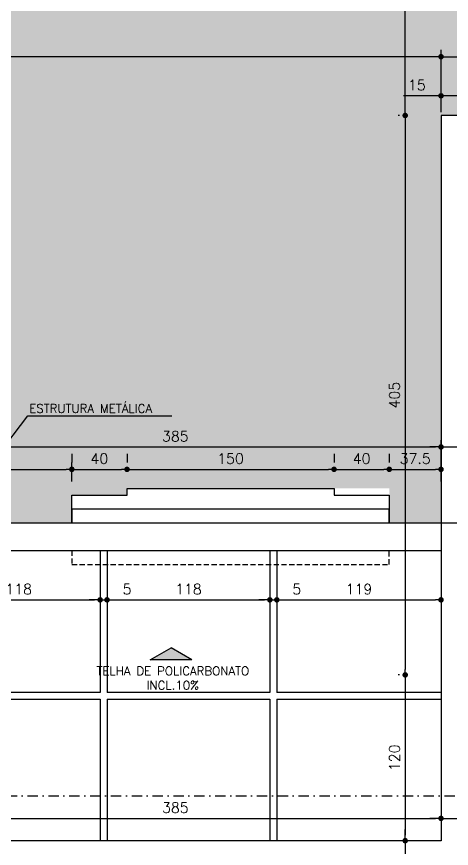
# Model space of a CAD drawing. Header units: millimetres. Extents: x 11997 to 115617, y -26993 to 31834.
# Drawn here: x 13075 to 13390, y -24261 to -23659 of the extents above; entities that cross this region are included whole.
import ezdxf

# ---------------------------------------------------------------- set-up
doc = ezdxf.new("R2010")
doc.units = ezdxf.units.MM
doc.linetypes.add('DASHDOT', pattern=[1, 0.5, -0.25, 0, -0.25])
doc.linetypes.add('HIDDEN', pattern=[0.375, 0.25, -0.125])
doc.layers.add('AREA-AMB', color=5, linetype='Continuous', plot=False)
for name, color, linetype in [('COTA', 4, 'Continuous'), ('ESQ', 2, 'Continuous'), ('GRAMA', 64, 'Continuous'), ('LCORTE', 1, 'Continuous'), ('NIVEL', 1, 'Continuous'), ('PENA 01', 1, 'Continuous'), ('PENA2', 2, 'Continuous'), ('PROJ', 1, 'HIDDEN'), ('TEXTO1', 1, 'Continuous'), ('TEXTO2', 2, 'Continuous')]:
    doc.layers.add(name, color=color, linetype=linetype)
doc.styles.add('ROMANS', font='romans.shx')
doc.dimstyles.new('EXTERNA100', dxfattribs={"dimtxt": 12.5, "dimasz": 5, "dimexe": 10, "dimexo": 30, "dimgap": 5.5, "dimtad": 1, "dimzin": 12, "dimdsep": 46, "dimtxsty": 'ROMANS', "dimblk1": 'DOT', "dimblk2": 'DOT', "dimsah": 1, "dimcen": 9, "dimclrt": 2, "dimadec": 0, "dimazin": 0, "dimtfac": 1, "dimtmove": 0, "dimatfit": 1, "dimldrblk": 'DOT', "dimfxl": 1, "dimtolj": 1, "dimtzin": 4, "dimarcsym": 0})
doc.dimstyles.new('EXTERNA50', dxfattribs={"dimtxt": 7.5, "dimasz": 4, "dimexe": 5, "dimexo": 30, "dimgap": 4, "dimtad": 1, "dimzin": 12, "dimdsep": 46, "dimtxsty": 'ROMANS', "dimblk1": 'DOT', "dimblk2": 'DOT', "dimsah": 1, "dimcen": 9, "dimclrt": 2, "dimaunit": 1, "dimadec": 3, "dimazin": 0, "dimtfac": 1, "dimtmove": 0, "dimatfit": 1, "dimldrblk": 'DOT', "dimfxl": 1, "dimtolj": 1, "dimtzin": 4, "dimarcsym": 0})

# ---------------------------------------------------------------- blocks, each defined once
blk = doc.blocks.new('*U11')
blk.add_hatch(color=256).paths.add_polyline_path([(8.3, -30), (25.6, 0), (8.3, 30)])
for p, q in [((8.3, 30), (25.6, 0)), ((8.3, -30), (8.3, 30)), ((8.3, -30), (25.6, 0))]:
    blk.add_line(p, q)
blk = doc.blocks.new('_DOT')
at = {"color": 0, "linetype": 'ByBlock'}
blk.add_line((-0.5, 0), (-1, 0), dxfattribs=at)
at = {"color": 0, "linetype": 'ByBlock', "const_width": 0.5}
blk.add_lwpolyline([(-0.25, 0, 1), (0.25, 0, 1)], format="xyb", close=True, dxfattribs=at)
blk = doc.blocks.new('*D17')
at = {"layer": 'COTA', "color": 0, "lineweight": -2, "transparency": 16777216}
for p, q in [((13382.22, -23728.22), (13382.22, -23711.42)), ((13397.22, -23728.22), (13397.22, -23711.42)), ((13378.22, -23716.42), (13355.15, -23716.42)), ((13397.22, -23716.42), (13382.22, -23716.42)), ((13401.22, -23716.42), (13405.22, -23716.42))]:
    blk.add_line(p, q, dxfattribs=at)
at = {"layer": 'Defpoints', "color": 0, "transparency": 16777216}
for p in [(13382.22, -23716.42), (13382.22, -23758.22), (13397.22, -23758.22)]:
    blk.add_point(p, dxfattribs=at)
at = {"layer": 'COTA', "color": 0, "lineweight": -2, "transparency": 16777216, "xscale": 4, "yscale": 4, "zscale": 4}
blk.add_blockref('_DOT', (13382.22, -23716.42), dxfattribs=at)
at = {"layer": 'COTA', "color": 0, "lineweight": -2, "transparency": 16777216, "xscale": 4, "yscale": 4, "zscale": 4, "rotation": 180}
blk.add_blockref('_DOT', (13397.22, -23716.42), dxfattribs=at)
at = {"layer": 'COTA', "color": 2, "transparency": 16777216, "insert": (13364.69, -23708.67), "char_height": 7.5, "attachment_point": 5, "style": 'ROMANS'}
blk.add_mtext('\\A1;15', dxfattribs=at)
blk = doc.blocks.new('*D24')
at = {"layer": 'COTA', "color": 0, "lineweight": -2, "transparency": 16777216}
for p, q in [((12617.22, -23728.22), (12617.22, -23683.09)), ((13382.22, -23728.22), (13382.22, -23683.09)), ((13378.22, -23688.09), (12621.22, -23688.09))]:
    blk.add_line(p, q, dxfattribs=at)
at = {"layer": 'Defpoints', "color": 0, "transparency": 16777216}
for p in [(12617.22, -23688.09), (12617.22, -23758.22), (13382.22, -23758.22)]:
    blk.add_point(p, dxfattribs=at)
at = {"layer": 'COTA', "color": 0, "lineweight": -2, "transparency": 16777216, "xscale": 4, "yscale": 4, "zscale": 4, "rotation": 180}
blk.add_blockref('_DOT', (12617.22, -23688.09), dxfattribs=at)
at = {"layer": 'COTA', "color": 0, "lineweight": -2, "transparency": 16777216, "xscale": 4, "yscale": 4, "zscale": 4}
blk.add_blockref('_DOT', (13382.22, -23688.09), dxfattribs=at)
at = {"layer": 'COTA', "color": 2, "transparency": 16777216, "insert": (12999.72, -23680.34), "char_height": 7.5, "attachment_point": 5, "style": 'ROMANS'}
blk.add_mtext('\\A1;765', dxfattribs=at)
blk = doc.blocks.new('*D50')
at = {"layer": 'COTA', "color": 0, "lineweight": -2, "transparency": 16777216}
for p, q in [((13352.22, -23730.62), (13351.26, -23730.62)), ((13356.26, -23734.62), (13356.26, -24131.62)), ((13352.22, -24135.62), (13351.26, -24135.62))]:
    blk.add_line(p, q, dxfattribs=at)
at = {"layer": 'Defpoints', "color": 0, "transparency": 16777216}
for p in [(13382.22, -23730.62), (13356.26, -24135.62), (13382.22, -24135.62)]:
    blk.add_point(p, dxfattribs=at)
at = {"layer": 'COTA', "color": 0, "lineweight": -2, "transparency": 16777216, "xscale": 4, "yscale": 4, "zscale": 4}
for p, rotation in [((13356.26, -23730.62), 90), ((13356.26, -24135.62), 270)]:
    blk.add_blockref('_DOT', p, dxfattribs=dict(at, rotation=rotation))
at = {"layer": 'COTA', "color": 2, "transparency": 16777216, "insert": (13348.51, -23933.12), "char_height": 7.5, "attachment_point": 5, "rotation": 90, "style": 'ROMANS'}
blk.add_mtext('\\A1;405', dxfattribs=at)
blk = doc.blocks.new('*D51')
at = {"layer": 'COTA', "color": 0, "lineweight": -2, "transparency": 16777216}
for p, q in [((13352.22, -24135.62), (13351.26, -24135.62)), ((13356.26, -24139.62), (13356.26, -24251.62)), ((13352.22, -24255.62), (13351.26, -24255.62))]:
    blk.add_line(p, q, dxfattribs=at)
at = {"layer": 'Defpoints', "color": 0, "transparency": 16777216}
for p in [(13382.22, -24135.62), (13356.26, -24255.62), (13382.22, -24255.62)]:
    blk.add_point(p, dxfattribs=at)
at = {"layer": 'COTA', "color": 0, "lineweight": -2, "transparency": 16777216, "xscale": 4, "yscale": 4, "zscale": 4}
for p, rotation in [((13356.26, -24135.62), 90), ((13356.26, -24255.62), 270)]:
    blk.add_blockref('_DOT', p, dxfattribs=dict(at, rotation=rotation))
at = {"layer": 'COTA', "color": 2, "transparency": 16777216, "insert": (13348.51, -24195.62), "char_height": 7.5, "attachment_point": 5, "rotation": 90, "style": 'ROMANS'}
blk.add_mtext('\\A1;120', dxfattribs=at)
blk = doc.blocks.new('*D52')
at = {"layer": 'COTA', "color": 0, "lineweight": -2, "transparency": 16777216}
for p, q in [((13356.26, -24251.62), (13356.26, -24247.62)), ((13352.22, -24255.62), (13351.26, -24255.62)), ((13356.26, -24255.62), (13356.26, -24270.62)), ((13352.22, -24270.62), (13351.26, -24270.62)), ((13356.26, -24274.62), (13356.26, -24297.69))]:
    blk.add_line(p, q, dxfattribs=at)
at = {"layer": 'Defpoints', "color": 0, "transparency": 16777216}
for p in [(13382.22, -24255.62), (13356.26, -24270.62), (13382.22, -24270.62)]:
    blk.add_point(p, dxfattribs=at)
at = {"layer": 'COTA', "color": 0, "lineweight": -2, "transparency": 16777216, "xscale": 4, "yscale": 4, "zscale": 4}
for p, rotation in [((13356.26, -24255.62), 270), ((13356.26, -24270.62), 90)]:
    blk.add_blockref('_DOT', p, dxfattribs=dict(at, rotation=rotation))
at = {"layer": 'COTA', "color": 2, "transparency": 16777216, "insert": (13348.51, -24288.15), "char_height": 7.5, "attachment_point": 5, "rotation": 90, "style": 'ROMANS'}
blk.add_mtext('\\A1;15', dxfattribs=at)
blk = doc.blocks.new('*D57')
at = {"layer": 'COTA', "color": 0, "lineweight": -2, "transparency": 16777216}
for p, q in [((13352.22, -23105.62), (13351.26, -23105.62)), ((13356.26, -23726.62), (13356.26, -23109.62)), ((13352.22, -23730.62), (13351.26, -23730.62))]:
    blk.add_line(p, q, dxfattribs=at)
at = {"layer": 'Defpoints', "color": 0, "transparency": 16777216}
for p in [(13356.26, -23105.62), (13382.22, -23105.62), (13382.22, -23730.62)]:
    blk.add_point(p, dxfattribs=at)
at = {"layer": 'COTA', "color": 0, "lineweight": -2, "transparency": 16777216, "xscale": 4, "yscale": 4, "zscale": 4}
for p, rotation in [((13356.26, -23105.62), 90), ((13356.26, -23730.62), 270)]:
    blk.add_blockref('_DOT', p, dxfattribs=dict(at, rotation=rotation))
at = {"layer": 'COTA', "color": 2, "transparency": 16777216, "insert": (13348.51, -23418.12), "char_height": 7.5, "attachment_point": 5, "rotation": 90, "style": 'ROMANS'}
blk.add_mtext('\\A1;625', dxfattribs=at)
blk = doc.blocks.new('*D69')
at = {"layer": 'COTA', "color": 0, "lineweight": -2, "transparency": 16777216}
for p, q in [((13382.22, -23700.62), (13382.22, -23683.09)), ((14397.22, -23700.62), (14397.22, -23683.09)), ((13386.22, -23688.09), (14393.22, -23688.09))]:
    blk.add_line(p, q, dxfattribs=at)
at = {"layer": 'Defpoints', "color": 0, "transparency": 16777216}
for p in [(14397.22, -23688.09), (13382.22, -23730.62), (14397.22, -23730.62)]:
    blk.add_point(p, dxfattribs=at)
at = {"layer": 'COTA', "color": 0, "lineweight": -2, "transparency": 16777216, "xscale": 4, "yscale": 4, "zscale": 4, "rotation": 180}
blk.add_blockref('_DOT', (13382.22, -23688.09), dxfattribs=at)
at = {"layer": 'COTA', "color": 0, "lineweight": -2, "transparency": 16777216, "xscale": 4, "yscale": 4, "zscale": 4}
blk.add_blockref('_DOT', (14397.22, -23688.09), dxfattribs=at)
at = {"layer": 'COTA', "color": 2, "transparency": 16777216, "insert": (13889.72, -23680.34), "char_height": 7.5, "attachment_point": 5, "style": 'ROMANS'}
blk.add_mtext('\\A1;1015', dxfattribs=at)
blk = doc.blocks.new('*D72')
at = {"layer": 'COTA', "color": 0, "lineweight": -2, "transparency": 16777216}
for p, q in [((12997.22, -24225.62), (12997.22, -24234.47)), ((13382.22, -24225.62), (13382.22, -24234.47)), ((13001.22, -24239.47), (13378.22, -24239.47))]:
    blk.add_line(p, q, dxfattribs=at)
at = {"layer": 'Defpoints', "color": 0, "transparency": 16777216}
for p in [(13382.22, -24239.47), (12997.22, -24255.62), (13382.22, -24255.62)]:
    blk.add_point(p, dxfattribs=at)
at = {"layer": 'COTA', "color": 0, "lineweight": -2, "transparency": 16777216, "xscale": 4, "yscale": 4, "zscale": 4, "rotation": 180}
blk.add_blockref('_DOT', (12997.22, -24239.47), dxfattribs=at)
at = {"layer": 'COTA', "color": 0, "lineweight": -2, "transparency": 16777216, "xscale": 4, "yscale": 4, "zscale": 4}
blk.add_blockref('_DOT', (13382.22, -24239.47), dxfattribs=at)
at = {"layer": 'COTA', "color": 2, "transparency": 16777216, "insert": (13189.72, -24231.72), "char_height": 7.5, "attachment_point": 5, "style": 'ROMANS'}
blk.add_mtext('\\A1;385', dxfattribs=at)
blk = doc.blocks.new('*D73')
at = {"layer": 'COTA', "color": 0, "lineweight": -2, "transparency": 16777216}
for p, q in [((13382.22, -24225.62), (13382.22, -24234.47)), ((13397.22, -24225.62), (13397.22, -24234.47)), ((13378.22, -24239.47), (13374.22, -24239.47)), ((13382.22, -24239.47), (13397.22, -24239.47)), ((13401.22, -24239.47), (13424.29, -24239.47))]:
    blk.add_line(p, q, dxfattribs=at)
at = {"layer": 'Defpoints', "color": 0, "transparency": 16777216}
for p in [(13397.22, -24239.47), (13382.22, -24255.62), (13397.22, -24255.62)]:
    blk.add_point(p, dxfattribs=at)
at = {"layer": 'COTA', "color": 0, "lineweight": -2, "transparency": 16777216, "xscale": 4, "yscale": 4, "zscale": 4}
blk.add_blockref('_DOT', (13382.22, -24239.47), dxfattribs=at)
at = {"layer": 'COTA', "color": 0, "lineweight": -2, "transparency": 16777216, "xscale": 4, "yscale": 4, "zscale": 4, "rotation": 180}
blk.add_blockref('_DOT', (13397.22, -24239.47), dxfattribs=at)
at = {"layer": 'COTA', "color": 2, "transparency": 16777216, "insert": (13414.76, -24231.72), "char_height": 7.5, "attachment_point": 5, "style": 'ROMANS'}
blk.add_mtext('\\A1;15', dxfattribs=at)
blk = doc.blocks.new('*D169')
at = {"layer": 'COTA', "color": 0, "lineweight": -2, "transparency": 16777216}
for p, q in [((13017.22, -24075.62), (13017.22, -24086.28)), ((13135.22, -24075.62), (13135.22, -24086.28)), ((13021.22, -24081.28), (13131.22, -24081.28))]:
    blk.add_line(p, q, dxfattribs=at)
at = {"layer": 'Defpoints', "color": 0, "transparency": 16777216}
for p in [(13017.22, -24045.62), (13135.22, -24045.62), (13135.22, -24081.28)]:
    blk.add_point(p, dxfattribs=at)
at = {"layer": 'COTA', "color": 0, "lineweight": -2, "transparency": 16777216, "xscale": 4, "yscale": 4, "zscale": 4, "rotation": 180}
blk.add_blockref('_DOT', (13017.22, -24081.28), dxfattribs=at)
at = {"layer": 'COTA', "color": 0, "lineweight": -2, "transparency": 16777216, "xscale": 4, "yscale": 4, "zscale": 4}
blk.add_blockref('_DOT', (13135.22, -24081.28), dxfattribs=at)
at = {"layer": 'COTA', "color": 2, "transparency": 16777216, "insert": (13076.22, -24073.53), "char_height": 7.5, "attachment_point": 5, "style": 'ROMANS'}
blk.add_mtext('\\A1;118', dxfattribs=at)
blk = doc.blocks.new('*D170')
at = {"layer": 'COTA', "color": 0, "lineweight": -2, "transparency": 16777216}
for p, q in [((13135.22, -24075.62), (13135.22, -24086.28)), ((13140.22, -24075.62), (13140.22, -24086.28)), ((13131.22, -24081.28), (13127.22, -24081.28)), ((13135.22, -24081.28), (13140.22, -24081.28)), ((13144.22, -24081.28), (13161.22, -24081.28))]:
    blk.add_line(p, q, dxfattribs=at)
at = {"layer": 'Defpoints', "color": 0, "transparency": 16777216}
for p in [(13135.22, -24045.62), (13140.22, -24045.62), (13140.22, -24081.28)]:
    blk.add_point(p, dxfattribs=at)
at = {"layer": 'COTA', "color": 0, "lineweight": -2, "transparency": 16777216, "xscale": 4, "yscale": 4, "zscale": 4}
blk.add_blockref('_DOT', (13135.22, -24081.28), dxfattribs=at)
at = {"layer": 'COTA', "color": 0, "lineweight": -2, "transparency": 16777216, "xscale": 4, "yscale": 4, "zscale": 4, "rotation": 180}
blk.add_blockref('_DOT', (13140.22, -24081.28), dxfattribs=at)
at = {"layer": 'COTA', "color": 2, "transparency": 16777216, "insert": (13154.72, -24073.53), "char_height": 7.5, "attachment_point": 5, "style": 'ROMANS'}
blk.add_mtext('\\A1;5', dxfattribs=at)
blk = doc.blocks.new('*D171')
at = {"layer": 'COTA', "color": 0, "lineweight": -2, "transparency": 16777216}
for p, q in [((13140.22, -24075.62), (13140.22, -24086.28)), ((13258.22, -24075.62), (13258.22, -24086.28)), ((13144.22, -24081.28), (13254.22, -24081.28))]:
    blk.add_line(p, q, dxfattribs=at)
at = {"layer": 'Defpoints', "color": 0, "transparency": 16777216}
for p in [(13140.22, -24045.62), (13258.22, -24045.62), (13258.22, -24081.28)]:
    blk.add_point(p, dxfattribs=at)
at = {"layer": 'COTA', "color": 0, "lineweight": -2, "transparency": 16777216, "xscale": 4, "yscale": 4, "zscale": 4, "rotation": 180}
blk.add_blockref('_DOT', (13140.22, -24081.28), dxfattribs=at)
at = {"layer": 'COTA', "color": 0, "lineweight": -2, "transparency": 16777216, "xscale": 4, "yscale": 4, "zscale": 4}
blk.add_blockref('_DOT', (13258.22, -24081.28), dxfattribs=at)
at = {"layer": 'COTA', "color": 2, "transparency": 16777216, "insert": (13199.22, -24073.53), "char_height": 7.5, "attachment_point": 5, "style": 'ROMANS'}
blk.add_mtext('\\A1;118', dxfattribs=at)
blk = doc.blocks.new('*D172')
at = {"layer": 'COTA', "color": 0, "lineweight": -2, "transparency": 16777216}
for p, q in [((13258.22, -24075.62), (13258.22, -24086.28)), ((13263.22, -24075.62), (13263.22, -24086.28)), ((13254.22, -24081.28), (13250.22, -24081.28)), ((13258.22, -24081.28), (13263.22, -24081.28)), ((13267.22, -24081.28), (13284.22, -24081.28))]:
    blk.add_line(p, q, dxfattribs=at)
at = {"layer": 'Defpoints', "color": 0, "transparency": 16777216}
for p in [(13258.22, -24045.62), (13263.22, -24045.62), (13263.22, -24081.28)]:
    blk.add_point(p, dxfattribs=at)
at = {"layer": 'COTA', "color": 0, "lineweight": -2, "transparency": 16777216, "xscale": 4, "yscale": 4, "zscale": 4}
blk.add_blockref('_DOT', (13258.22, -24081.28), dxfattribs=at)
at = {"layer": 'COTA', "color": 0, "lineweight": -2, "transparency": 16777216, "xscale": 4, "yscale": 4, "zscale": 4, "rotation": 180}
blk.add_blockref('_DOT', (13263.22, -24081.28), dxfattribs=at)
at = {"layer": 'COTA', "color": 2, "transparency": 16777216, "insert": (13277.72, -24073.53), "char_height": 7.5, "attachment_point": 5, "style": 'ROMANS'}
blk.add_mtext('\\A1;5', dxfattribs=at)
blk = doc.blocks.new('*D173')
at = {"layer": 'COTA', "color": 0, "lineweight": -2, "transparency": 16777216}
for p, q in [((13263.22, -24075.62), (13263.22, -24086.28)), ((13382.22, -24075.62), (13382.22, -24086.28)), ((13267.22, -24081.28), (13378.22, -24081.28))]:
    blk.add_line(p, q, dxfattribs=at)
at = {"layer": 'Defpoints', "color": 0, "transparency": 16777216}
for p in [(13263.22, -24045.62), (13382.22, -24045.62), (13382.22, -24081.28)]:
    blk.add_point(p, dxfattribs=at)
at = {"layer": 'COTA', "color": 0, "lineweight": -2, "transparency": 16777216, "xscale": 4, "yscale": 4, "zscale": 4, "rotation": 180}
blk.add_blockref('_DOT', (13263.22, -24081.28), dxfattribs=at)
at = {"layer": 'COTA', "color": 0, "lineweight": -2, "transparency": 16777216, "xscale": 4, "yscale": 4, "zscale": 4}
blk.add_blockref('_DOT', (13382.22, -24081.28), dxfattribs=at)
at = {"layer": 'COTA', "color": 2, "transparency": 16777216, "insert": (13322.72, -24073.53), "char_height": 7.5, "attachment_point": 5, "style": 'ROMANS'}
blk.add_mtext('\\A1;119', dxfattribs=at)
blk = doc.blocks.new('*D178')
at = {"layer": 'COTA', "color": 0, "lineweight": -2, "transparency": 16777216}
for p, q in [((12997.22, -23995.62), (12997.22, -23981.81)), ((13114.72, -23995.62), (13114.72, -23981.81)), ((13001.22, -23986.81), (13110.72, -23986.81))]:
    blk.add_line(p, q, dxfattribs=at)
at = {"layer": 'Defpoints', "color": 0, "transparency": 16777216}
for p in [(13114.72, -23986.81), (12997.22, -24025.62), (13114.72, -24025.62)]:
    blk.add_point(p, dxfattribs=at)
at = {"layer": 'COTA', "color": 0, "lineweight": -2, "transparency": 16777216, "xscale": 4, "yscale": 4, "zscale": 4, "rotation": 180}
blk.add_blockref('_DOT', (12997.22, -23986.81), dxfattribs=at)
at = {"layer": 'COTA', "color": 0, "lineweight": -2, "transparency": 16777216, "xscale": 4, "yscale": 4, "zscale": 4}
blk.add_blockref('_DOT', (13114.72, -23986.81), dxfattribs=at)
at = {"layer": 'COTA', "color": 2, "transparency": 16777216, "insert": (13055.97, -23979.06), "char_height": 7.5, "attachment_point": 5, "style": 'ROMANS'}
blk.add_mtext('\\A1;117.5', dxfattribs=at)
blk = doc.blocks.new('*D179')
at = {"layer": 'COTA', "color": 0, "lineweight": -2, "transparency": 16777216}
for p, q in [((13114.72, -23975.62), (13114.72, -23981.81)), ((13154.72, -23975.62), (13154.72, -23981.81)), ((13118.72, -23986.81), (13150.72, -23986.81))]:
    blk.add_line(p, q, dxfattribs=at)
at = {"layer": 'Defpoints', "color": 0, "transparency": 16777216}
for p in [(13154.72, -23986.81), (13114.72, -24005.62), (13154.72, -24005.62)]:
    blk.add_point(p, dxfattribs=at)
at = {"layer": 'COTA', "color": 0, "lineweight": -2, "transparency": 16777216, "xscale": 4, "yscale": 4, "zscale": 4, "rotation": 180}
blk.add_blockref('_DOT', (13114.72, -23986.81), dxfattribs=at)
at = {"layer": 'COTA', "color": 0, "lineweight": -2, "transparency": 16777216, "xscale": 4, "yscale": 4, "zscale": 4}
blk.add_blockref('_DOT', (13154.72, -23986.81), dxfattribs=at)
at = {"layer": 'COTA', "color": 2, "transparency": 16777216, "insert": (13134.72, -23979.06), "char_height": 7.5, "attachment_point": 5, "style": 'ROMANS'}
blk.add_mtext('\\A1;40', dxfattribs=at)
blk = doc.blocks.new('*D180')
at = {"layer": 'COTA', "color": 0, "lineweight": -2, "transparency": 16777216}
for p, q in [((13154.72, -23975.62), (13154.72, -23981.81)), ((13304.72, -23975.62), (13304.72, -23981.81)), ((13158.72, -23986.81), (13300.72, -23986.81))]:
    blk.add_line(p, q, dxfattribs=at)
at = {"layer": 'Defpoints', "color": 0, "transparency": 16777216}
for p in [(13304.72, -23986.81), (13154.72, -24005.62), (13304.72, -24005.62)]:
    blk.add_point(p, dxfattribs=at)
at = {"layer": 'COTA', "color": 0, "lineweight": -2, "transparency": 16777216, "xscale": 4, "yscale": 4, "zscale": 4, "rotation": 180}
blk.add_blockref('_DOT', (13154.72, -23986.81), dxfattribs=at)
at = {"layer": 'COTA', "color": 0, "lineweight": -2, "transparency": 16777216, "xscale": 4, "yscale": 4, "zscale": 4}
blk.add_blockref('_DOT', (13304.72, -23986.81), dxfattribs=at)
at = {"layer": 'COTA', "color": 2, "transparency": 16777216, "insert": (13229.72, -23979.06), "char_height": 7.5, "attachment_point": 5, "style": 'ROMANS'}
blk.add_mtext('\\A1;150', dxfattribs=at)
blk = doc.blocks.new('*D181')
at = {"layer": 'COTA', "color": 0, "lineweight": -2, "transparency": 16777216}
for p, q in [((13304.72, -23975.62), (13304.72, -23981.81)), ((13344.72, -23975.62), (13344.72, -23981.81)), ((13308.72, -23986.81), (13340.72, -23986.81))]:
    blk.add_line(p, q, dxfattribs=at)
at = {"layer": 'Defpoints', "color": 0, "transparency": 16777216}
for p in [(13344.72, -23986.81), (13304.72, -24005.62), (13344.72, -24005.62)]:
    blk.add_point(p, dxfattribs=at)
at = {"layer": 'COTA', "color": 0, "lineweight": -2, "transparency": 16777216, "xscale": 4, "yscale": 4, "zscale": 4, "rotation": 180}
blk.add_blockref('_DOT', (13304.72, -23986.81), dxfattribs=at)
at = {"layer": 'COTA', "color": 0, "lineweight": -2, "transparency": 16777216, "xscale": 4, "yscale": 4, "zscale": 4}
blk.add_blockref('_DOT', (13344.72, -23986.81), dxfattribs=at)
at = {"layer": 'COTA', "color": 2, "transparency": 16777216, "insert": (13324.72, -23979.06), "char_height": 7.5, "attachment_point": 5, "style": 'ROMANS'}
blk.add_mtext('\\A1;40', dxfattribs=at)
blk = doc.blocks.new('*D182')
at = {"layer": 'COTA', "color": 0, "lineweight": -2, "transparency": 16777216}
for p, q in [((13344.72, -23975.62), (13344.72, -23981.81)), ((13382.22, -23975.62), (13382.22, -23981.81)), ((13348.72, -23986.81), (13378.22, -23986.81))]:
    blk.add_line(p, q, dxfattribs=at)
at = {"layer": 'Defpoints', "color": 0, "transparency": 16777216}
for p in [(13382.22, -23986.81), (13344.72, -24005.62), (13382.22, -24005.62)]:
    blk.add_point(p, dxfattribs=at)
at = {"layer": 'COTA', "color": 0, "lineweight": -2, "transparency": 16777216, "xscale": 4, "yscale": 4, "zscale": 4, "rotation": 180}
blk.add_blockref('_DOT', (13344.72, -23986.81), dxfattribs=at)
at = {"layer": 'COTA', "color": 0, "lineweight": -2, "transparency": 16777216, "xscale": 4, "yscale": 4, "zscale": 4}
blk.add_blockref('_DOT', (13382.22, -23986.81), dxfattribs=at)
at = {"layer": 'COTA', "color": 2, "transparency": 16777216, "insert": (13363.47, -23979.06), "char_height": 7.5, "attachment_point": 5, "style": 'ROMANS'}
blk.add_mtext('\\A1;37.5', dxfattribs=at)
blk = doc.blocks.new('*D183')
at = {"layer": 'COTA', "color": 0, "lineweight": -2, "transparency": 16777216}
for p, q in [((12997.22, -23995.62), (12997.22, -23965.62)), ((13382.22, -23995.62), (13382.22, -23965.62)), ((13001.22, -23970.62), (13378.22, -23970.62))]:
    blk.add_line(p, q, dxfattribs=at)
at = {"layer": 'Defpoints', "color": 0, "transparency": 16777216}
for p in [(13382.22, -23970.62), (12997.22, -24025.62), (13382.22, -24025.62)]:
    blk.add_point(p, dxfattribs=at)
at = {"layer": 'COTA', "color": 0, "lineweight": -2, "transparency": 16777216, "xscale": 4, "yscale": 4, "zscale": 4, "rotation": 180}
blk.add_blockref('_DOT', (12997.22, -23970.62), dxfattribs=at)
at = {"layer": 'COTA', "color": 0, "lineweight": -2, "transparency": 16777216, "xscale": 4, "yscale": 4, "zscale": 4}
blk.add_blockref('_DOT', (13382.22, -23970.62), dxfattribs=at)
at = {"layer": 'COTA', "color": 2, "transparency": 16777216, "insert": (13189.72, -23962.87), "char_height": 7.5, "attachment_point": 5, "style": 'ROMANS'}
blk.add_mtext('\\A1;385', dxfattribs=at)
blk = doc.blocks.new('*D197')
at = {"layer": 'COTA', "color": 0, "lineweight": -2, "transparency": 16777216}
for p, q in [((13382.22, -23995.62), (13382.22, -23965.62)), ((13397.22, -23995.62), (13397.22, -23965.62)), ((13378.22, -23970.62), (13374.22, -23970.62)), ((13382.22, -23970.62), (13397.22, -23970.62)), ((13401.22, -23970.62), (13424.29, -23970.62))]:
    blk.add_line(p, q, dxfattribs=at)
at = {"layer": 'Defpoints', "color": 0, "transparency": 16777216}
for p in [(13397.22, -23970.62), (13382.22, -24025.62), (13397.22, -24025.62)]:
    blk.add_point(p, dxfattribs=at)
at = {"layer": 'COTA', "color": 0, "lineweight": -2, "transparency": 16777216, "xscale": 4, "yscale": 4, "zscale": 4}
blk.add_blockref('_DOT', (13382.22, -23970.62), dxfattribs=at)
at = {"layer": 'COTA', "color": 0, "lineweight": -2, "transparency": 16777216, "xscale": 4, "yscale": 4, "zscale": 4, "rotation": 180}
blk.add_blockref('_DOT', (13397.22, -23970.62), dxfattribs=at)
at = {"layer": 'COTA', "color": 2, "transparency": 16777216, "insert": (13414.76, -23962.87), "char_height": 7.5, "attachment_point": 5, "style": 'ROMANS'}
blk.add_mtext('\\A1;15', dxfattribs=at)

msp = doc.modelspace()

# ---------------------------------------------------------------- hatches: boundary and pattern name
at = {"layer": 'GRAMA'}
h = msp.add_hatch(dxfattribs=at)
h.set_pattern_fill('AR-SAND', color=256, scale=0.5, style=0)
h.set_pattern_definition([(37.5, (167380.716, 11211.371), (-0.8000156, 24.4706619), [0, -19.304, 0, -21.59, 0, -20.6375]), (7.5, (167380.716, 11211.37), (22.476164, 35.841255), [0, -10.414, 0, -17.399, 0, -6.6675]), (327.5, (167365.095, 11211.37), (39.5496185, 0.0718592), [0, -6.35, 0, -22.86, 0, -29.845]), (317.5, (167365.095, 11211.37), (38.1778226, 11.146466), [0, -3.175, 0, -14.986, 0, -17.145])])
h.paths.add_polyline_path([(13412.223, -23730.616), (13382.223, -23730.616), (13382.223, -24025.616), (13344.723, -24025.616), (13344.723, -24000.473), (13154.723, -24000.616), (13154.723, -24005.616), (13114.723, -24005.616), (13114.723, -24025.616), (12997.223, -24025.616), (12997.223, -24285.616), (12702.223, -24285.616), (12702.223, -25180.616), (12617.223, -25180.616), (12617.223, -23120.616), (13412.223, -23120.616)])

# ---------------------------------------------------------------- linework, layer by layer
at = {"layer": 'AREA-AMB'}
msp.add_lwpolyline([(13412.223, -23120.616), (12617.223, -23120.616), (12617.223, -25180.616), (12702.223, -25180.616), (12702.223, -24285.616), (12997.223, -24285.616), (12997.223, -24025.616), (13114.723, -24025.616), (13114.723, -24005.616), (13154.723, -24005.616), (13154.723, -24000.616), (13304.723, -24000.616), (13304.723, -24005.616), (13344.723, -24005.616), (13344.723, -24025.616), (13412.223, -24025.616)], close=True, dxfattribs=at)
at = {"layer": 'ESQ'}
for points in [[(12997.223, -24255.616), (12997.223, -24025.616), (13382.223, -24025.616)], [(13017.223, -24255.616), (13017.223, -24045.616), (13382.223, -24045.616)]]:
    msp.add_lwpolyline(points, dxfattribs=at)
at = {"layer": 'LCORTE', "linetype": 'DASHDOT', "ltscale": 15}
msp.add_line((12448.461, -24223.029), (15745.586, -24223.029), dxfattribs=at)
at = {"layer": 'NIVEL'}
for p, q in [((13135.223, -24045.616), (13135.223, -24148.344)), ((13140.223, -24045.616), (13140.223, -24148.344)), ((13258.223, -24045.616), (13258.223, -24148.344)), ((13263.223, -24045.616), (13263.223, -24148.344)), ((13017.223, -24148.116), (13135.223, -24148.116)), ((13140.223, -24148.116), (13258.223, -24148.116)), ((13263.223, -24148.116), (13382.223, -24148.116)), ((13017.223, -24153.116), (13135.223, -24153.116)), ((13135.223, -24153.116), (13135.223, -24255.616)), ((13140.223, -24153.116), (13140.223, -24255.616)), ((13140.223, -24153.116), (13258.223, -24153.116)), ((13258.223, -24153.116), (13258.223, -24255.616)), ((13263.223, -24153.116), (13263.223, -24255.616)), ((13263.223, -24153.116), (13382.223, -24153.116))]:
    msp.add_line(p, q, dxfattribs=at)
msp.add_lwpolyline([(13344.723, -24025.616), (13344.723, -24015.616), (13114.723, -24015.616), (13114.723, -24025.616)], dxfattribs=at)
at = {"layer": 'PENA2'}
msp.add_lwpolyline([(14397.223, -24255.616), (14397.223, -24255.616), (14397.223, -23730.616), (13382.223, -23730.616), (13382.223, -24255.616), (12752.223, -24255.616), (12752.223, -24255.616)], dxfattribs=at)
at = {"layer": 'PROJ', "ltscale": 15}
msp.add_lwpolyline([(13114.723, -24045.616), (13114.723, -24055.616), (13344.723, -24055.616), (13344.723, -24045.616)], dxfattribs=at)

# ---------------------------------------------------------------- block references
at = {"layer": 'PENA 01', "xscale": 0.5, "yscale": 0.5, "zscale": 0.5, "rotation": 90}
msp.add_blockref('*U11', (13186.597, -24128.826), dxfattribs=at)

# ---------------------------------------------------------------- texts
at = {"layer": 'TEXTO2', "char_height": 6.25, "style": 'ROMANS'}
for s, insert, width, attachment_point in [('ESTRUTURA METÁLICA', (13083.92, -23939.591), 102.9495, 1), ('\\pxqc;TELHA DE POLICARBONATO\\PINCL.10%', (13187.888, -24129.594), 318.89409, 2)]:
    msp.add_mtext(s, dxfattribs=dict(at, insert=insert, width=width, attachment_point=attachment_point))

# ---------------------------------------------------------------- dimensions: what is measured, and where the dimension line sits
at = {"layer": 'COTA'}
for base, p1, p2, picture, middle in [((13356.26, -23105.616), (13382.223, -23730.616), (13382.223, -23105.616), '*D57', (13348.51, -23418.116)), ((13356.26, -24135.616), (13382.223, -23730.616), (13382.223, -24135.616), '*D50', (13348.51, -23933.116)), ((13356.26, -24255.616), (13382.223, -24135.616), (13382.223, -24255.616), '*D51', (13348.51, -24195.616)), ((13356.26, -24270.616), (13382.223, -24255.616), (13382.223, -24270.616), '*D52', (13348.51, -24288.152))]:
    dim = msp.add_linear_dim(base=base, p1=p1, p2=p2, angle=90, dimstyle='EXTERNA50', dxfattribs=at)
    dim.commit()
    dim.dimension.update_dxf_attribs({"geometry": picture, "text_midpoint": middle})
for base, p1, p2, picture, middle in [((12617.223, -23688.093), (13382.223, -23758.224), (12617.223, -23758.224), '*D24', (12999.723, -23680.343)), ((14397.223, -23688.093), (13382.223, -23730.616), (14397.223, -23730.616), '*D69', (13889.723, -23680.343)), ((13382.223, -23716.42), (13397.223, -23758.224), (13382.223, -23758.224), '*D17', (13364.687, -23708.67)), ((13382.223, -23970.616), (12997.223, -24025.616), (13382.223, -24025.616), '*D183', (13189.723, -23962.866)), ((13397.223, -23970.616), (13382.223, -24025.616), (13397.223, -24025.616), '*D197', (13414.759, -23962.866)), ((13114.723, -23986.814), (12997.223, -24025.616), (13114.723, -24025.616), '*D178', (13055.973, -23979.064)), ((13154.723, -23986.814), (13114.723, -24005.616), (13154.723, -24005.616), '*D179', (13134.723, -23979.064)), ((13304.723, -23986.814), (13154.723, -24005.616), (13304.723, -24005.616), '*D180', (13229.723, -23979.064)), ((13344.723, -23986.814), (13304.723, -24005.616), (13344.723, -24005.616), '*D181', (13324.723, -23979.064)), ((13382.223, -23986.814), (13344.723, -24005.616), (13382.223, -24005.616), '*D182', (13363.473, -23979.064)), ((13135.223, -24081.278), (13017.223, -24045.616), (13135.223, -24045.616), '*D169', (13076.223, -24073.528)), ((13140.223, -24081.278), (13135.223, -24045.616), (13140.223, -24045.616), '*D170', (13154.723, -24073.528)), ((13258.223, -24081.278), (13140.223, -24045.616), (13258.223, -24045.616), '*D171', (13199.223, -24073.528)), ((13263.223, -24081.278), (13258.223, -24045.616), (13263.223, -24045.616), '*D172', (13277.723, -24073.528)), ((13382.223, -24081.278), (13263.223, -24045.616), (13382.223, -24045.616), '*D173', (13322.723, -24073.528)), ((13382.223, -24239.472), (12997.223, -24255.616), (13382.223, -24255.616), '*D72', (13189.723, -24231.722)), ((13397.223, -24239.472), (13382.223, -24255.616), (13397.223, -24255.616), '*D73', (13414.759, -24231.722))]:
    dim = msp.add_linear_dim(base=base, p1=p1, p2=p2, dimstyle='EXTERNA50', dxfattribs=at)
    dim.commit()
    dim.dimension.update_dxf_attribs({"geometry": picture, "text_midpoint": middle})

# ---------------------------------------------------------------- leaders
at = {"layer": 'TEXTO1'}
msp.add_leader([(13013.558, -24038.572), (13082.845, -23948.151), (13187.199, -23948.151)], dimstyle='EXTERNA100', override={"dimgap": 5.5, "dimtad": 0}, dxfattribs=at)

doc.saveas('drawing.dxf')
